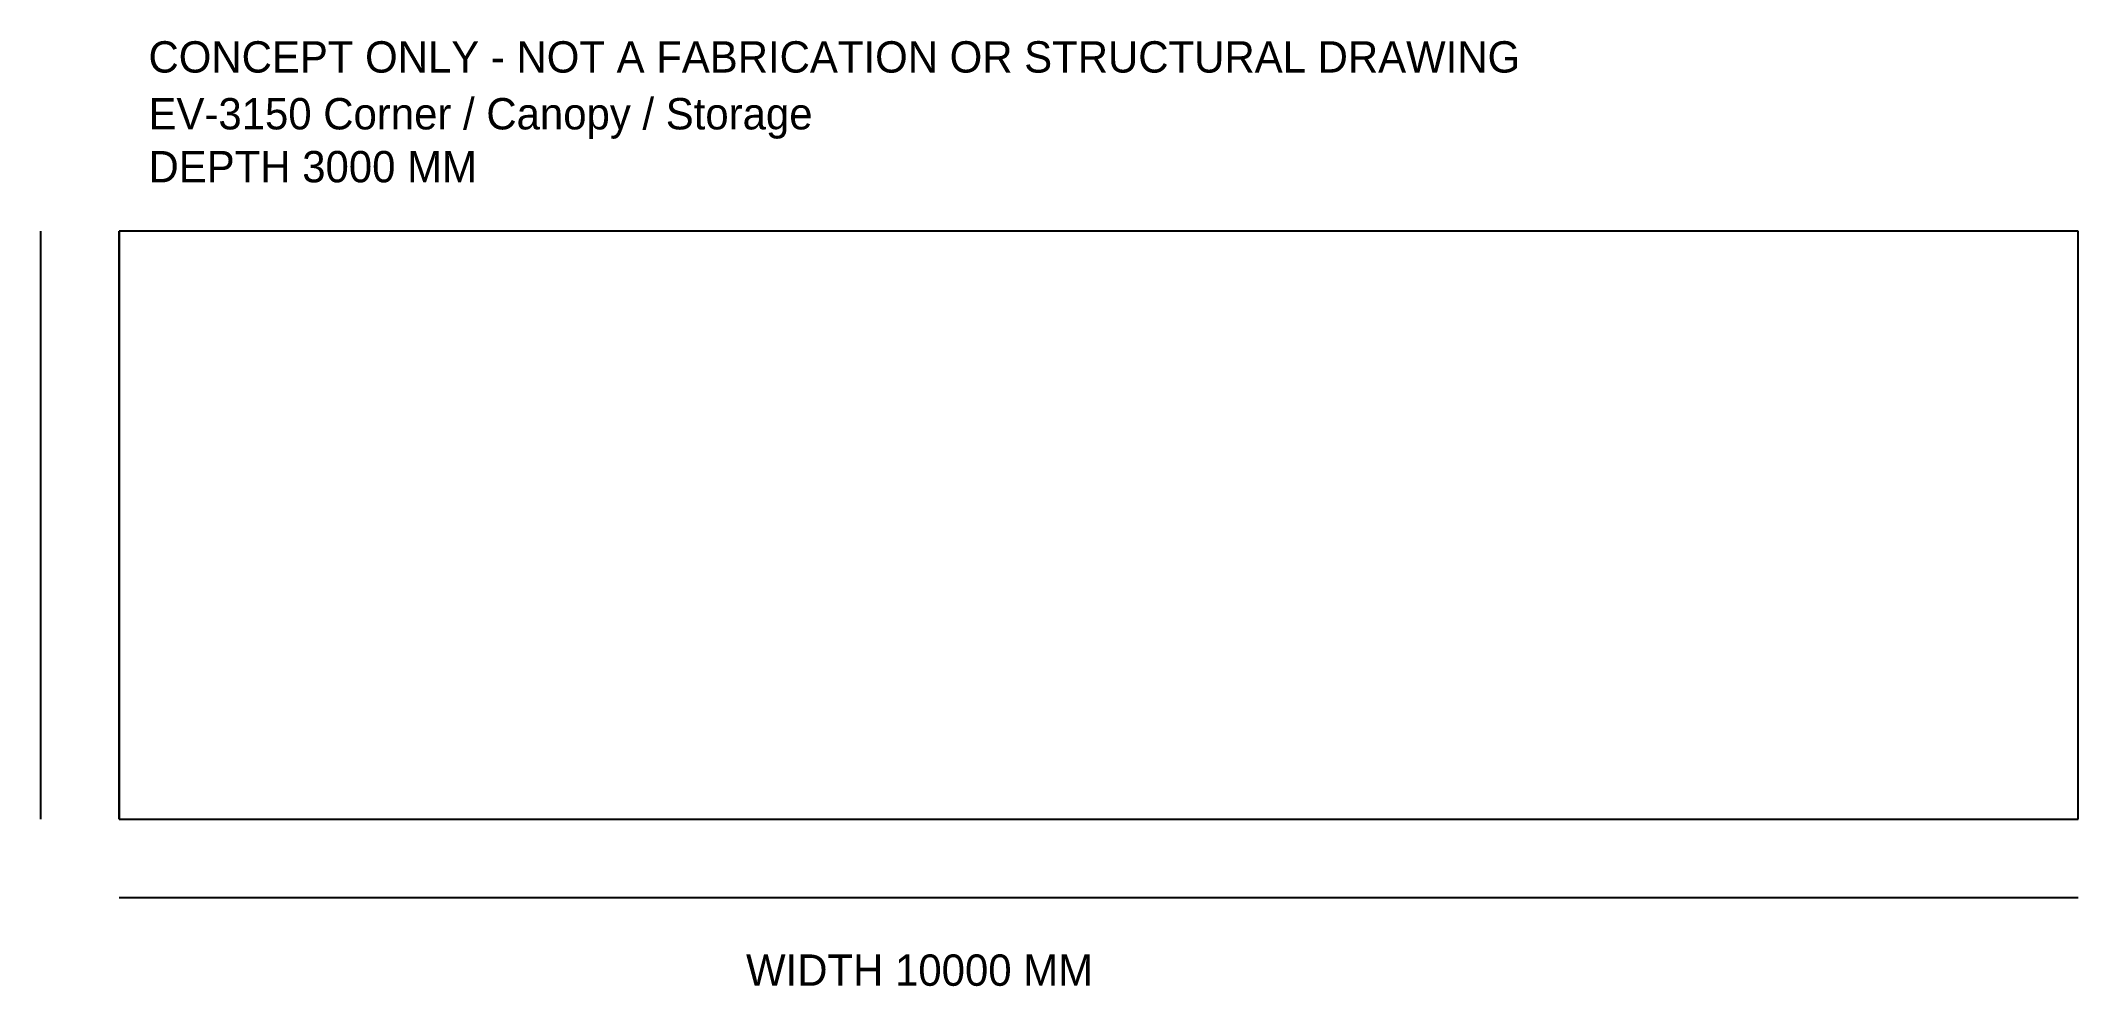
# Model space of a CAD drawing. Header units: millimetres. Extents: x -400 to 10000, y -852 to 3972.
import ezdxf

# ---------------------------------------------------------------- set-up
doc = ezdxf.new("R2010")
doc.units = ezdxf.units.MM

msp = doc.modelspace()

# ---------------------------------------------------------------- linework, layer by layer
at = {"layer": 'DIMENSIONS'}
for p, q in [((-400, 0), (-400, 3000)), ((0, -400), (10000, -400))]:
    msp.add_line(p, q, dxfattribs=at)
at = {"layer": 'FOOTPRINT'}
for p, q in [((10000, 3000), (0, 3000)), ((0, 3000), (0, 0)), ((10000, 0), (10000, 3000)), ((0, 0), (10000, 0))]:
    msp.add_line(p, q, dxfattribs=at)
at = {"layer": 'WALLS'}
for q in [(0, 3000), (10000, 0)]:
    msp.add_line((0, 0), q, dxfattribs=at)

# ---------------------------------------------------------------- texts
at = {"layer": 'LABELS'}
for s, p in [('CONCEPT ONLY - NOT A FABRICATION OR STRUCTURAL DRAWING', (150, 3810)), ('EV-3150 Corner / Canopy / Storage', (150, 3520)), ('DEPTH 3000 MM', (150, 3250)), ('WIDTH 10000 MM', (3200, -850))]:
    msp.add_text(s, height=160, dxfattribs=at).set_placement(p)

doc.saveas('drawing.dxf')
